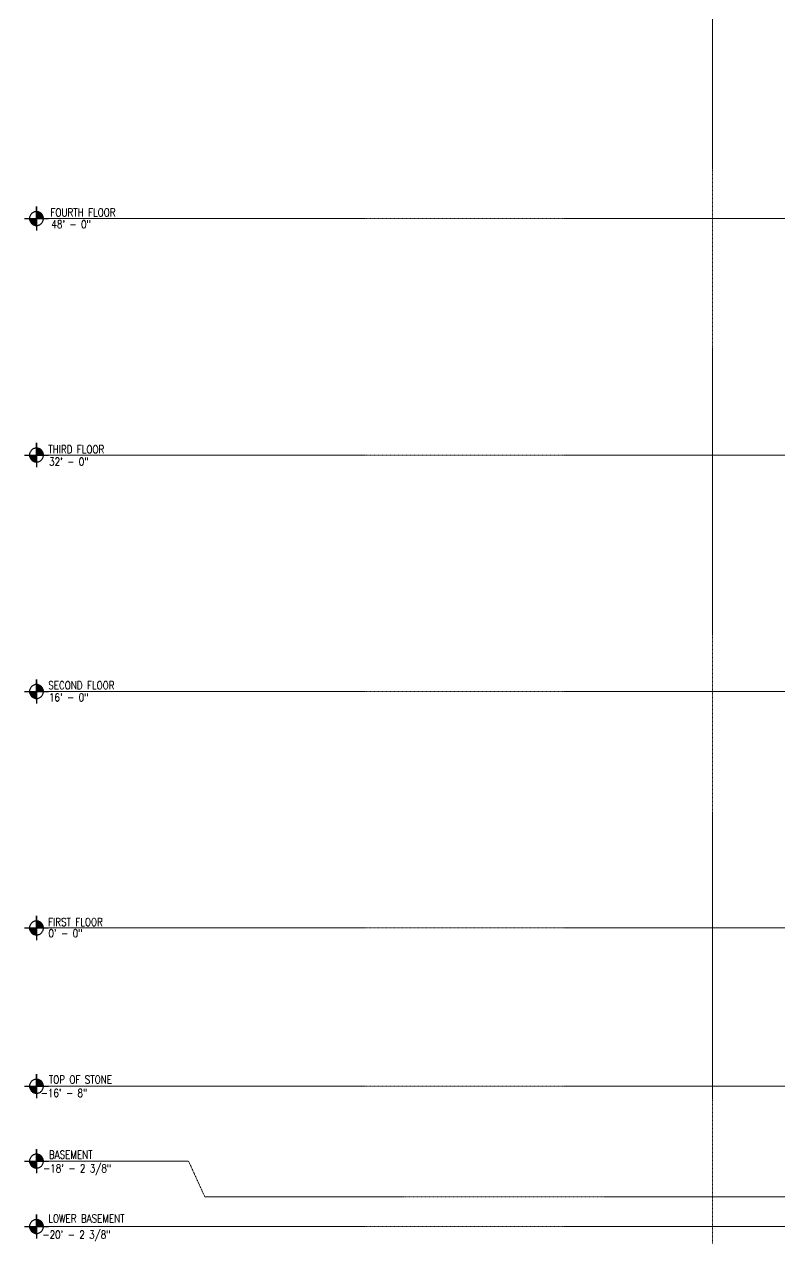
# Model space of a CAD drawing. Header units: inches. Extents: x 841 to 14134, y -5681 to -3225.
# Drawn here: x 841 to 1454, y -5447 to -4457 of the extents above; entities that cross this region are included whole.
import ezdxf

# ---------------------------------------------------------------- set-up
doc = ezdxf.new("R2010")
doc.units = ezdxf.units.IN
doc.header["$MEASUREMENT"] = 0
doc.linetypes.add('CENTER2', pattern=[1.125, 0.75, -0.125, 0.125, -0.125])
doc.linetypes.add('NBK_CenterX2', pattern=[1.083333, 0.666667, -0.125, 0.166667, -0.125])
for name, color, linetype, lineweight in [('!Dimension', 50, 'Continuous', 5), ('!Gridline', 112, 'NBK_CenterX2', 5), ('!Symbol', 131, 'Continuous', 30)]:
    doc.layers.add(name, color=color, linetype=linetype, lineweight=lineweight)
doc.styles.add('Romans', font='romans.shx', dxfattribs={"width": 0.8})

# ---------------------------------------------------------------- blocks, each defined once
blk = doc.blocks.new('E.L.')
at = {"linetype": 'CENTER2', "ltscale": 60}
h = blk.add_hatch(color=256, dxfattribs=at)
h.paths.add_polyline_path([(0.062, 0), (0, 0), (0, -0.062, 0.414214)])
h.paths.add_polyline_path([(0, 0.062, 0.414214), (-0.062, 0), (0, 0)])
for p, q in [((0.107, 0), (-0.107, 0)), ((0, 0.107), (0, -0.107)), ((0, -0.064), (0, 0.107))]:
    blk.add_line(p, q, dxfattribs=at)
blk.add_circle((0, 0), 0.0618, dxfattribs=at)

msp = doc.modelspace()

# ---------------------------------------------------------------- linework, layer by layer
at = {"layer": '!Gridline'}
for p, q in [((1399.71, -5447, -1349.31), (1399.71, -3249.34, -1349.31)), ((850.77, -4614.72, -1349.31), (4569.06, -4614.72, -1349.31)), ((850.77, -4806.72, -1349.31), (4569.06, -4806.72, -1349.31)), ((850.77, -4998.72), (4569.06, -4998.72)), ((850.77, -5190.72, -1349.31), (4569.06, -5190.72, -1349.31)), ((850.77, -5319.22, -1349.31), (4576.61, -5319.22, -1349.31)), ((850.77, -5433.12, -1349.31), (4576.61, -5433.12, -1349.31))]:
    msp.add_line(p, q, dxfattribs=at)
at = {"layer": '!Gridline', "elevation": -1349.31}
for points in [[(848.42, -5380.03), (974.23, -5380.03), (987.52, -5409.12), (4406.21, -5409.12)], [(987.52, -5409.12), (987.52, -5409.12)]]:
    msp.add_lwpolyline(points, dxfattribs=at)

# ---------------------------------------------------------------- block references
at = {"layer": '!Symbol', "xscale": -91.754114922717, "yscale": 91.754114922717, "zscale": 91.754114922717}
for p in [(850.77, -4614.72, -1349.31), (850.77, -4806.72, -1349.31), (850.77, -4998.72), (850.77, -5190.72, -1349.31), (850.77, -5319.22, -1349.31), (850.77, -5380.03, -1349.31), (850.77, -5433.12, -1349.31)]:
    msp.add_blockref('E.L.', p, dxfattribs=at)

# ---------------------------------------------------------------- texts
at = {"layer": '!Dimension', "char_height": 6.5, "attachment_point": 5, "style": 'Romans'}
for s, insert in [('FOURTH FLOOR', (888.54, -4609.82, -1349.31)), ('48\' - 0"', (878.94, -4619.42, -1349.31)), ('THIRD FLOOR', (883.09, -4802.1, -1349.31)), ('32\' - 0"', (877.09, -4812.1, -1349.31)), ('SECOND FLOOR', (887.21, -4993.7)), ('16\' - 0"', (876.97, -5003.48)), ('FIRST FLOOR', (882.42, -5185.9, -1349.31)), ('0\' - 0"', (874.31, -5195.04, -1349.31)), ('TOP OF STONE', (886.41, -5313.8, -1349.31)), ('-16\' - 8"', (873.16, -5324.71, -1349.31)), ('BASEMENT', (878.6, -5374.78, -1349.31)), ('-18\' - 2 3/8"', (883.83, -5387.01, -1349.31)), ('LOWER BASEMENT', (891.31, -5426.65, -1349.31)), ('-20\' - 2 3/8"', (883.3, -5440.8, -1349.31))]:
    msp.add_mtext(s, dxfattribs=dict(at, insert=insert))

doc.saveas('drawing.dxf')
